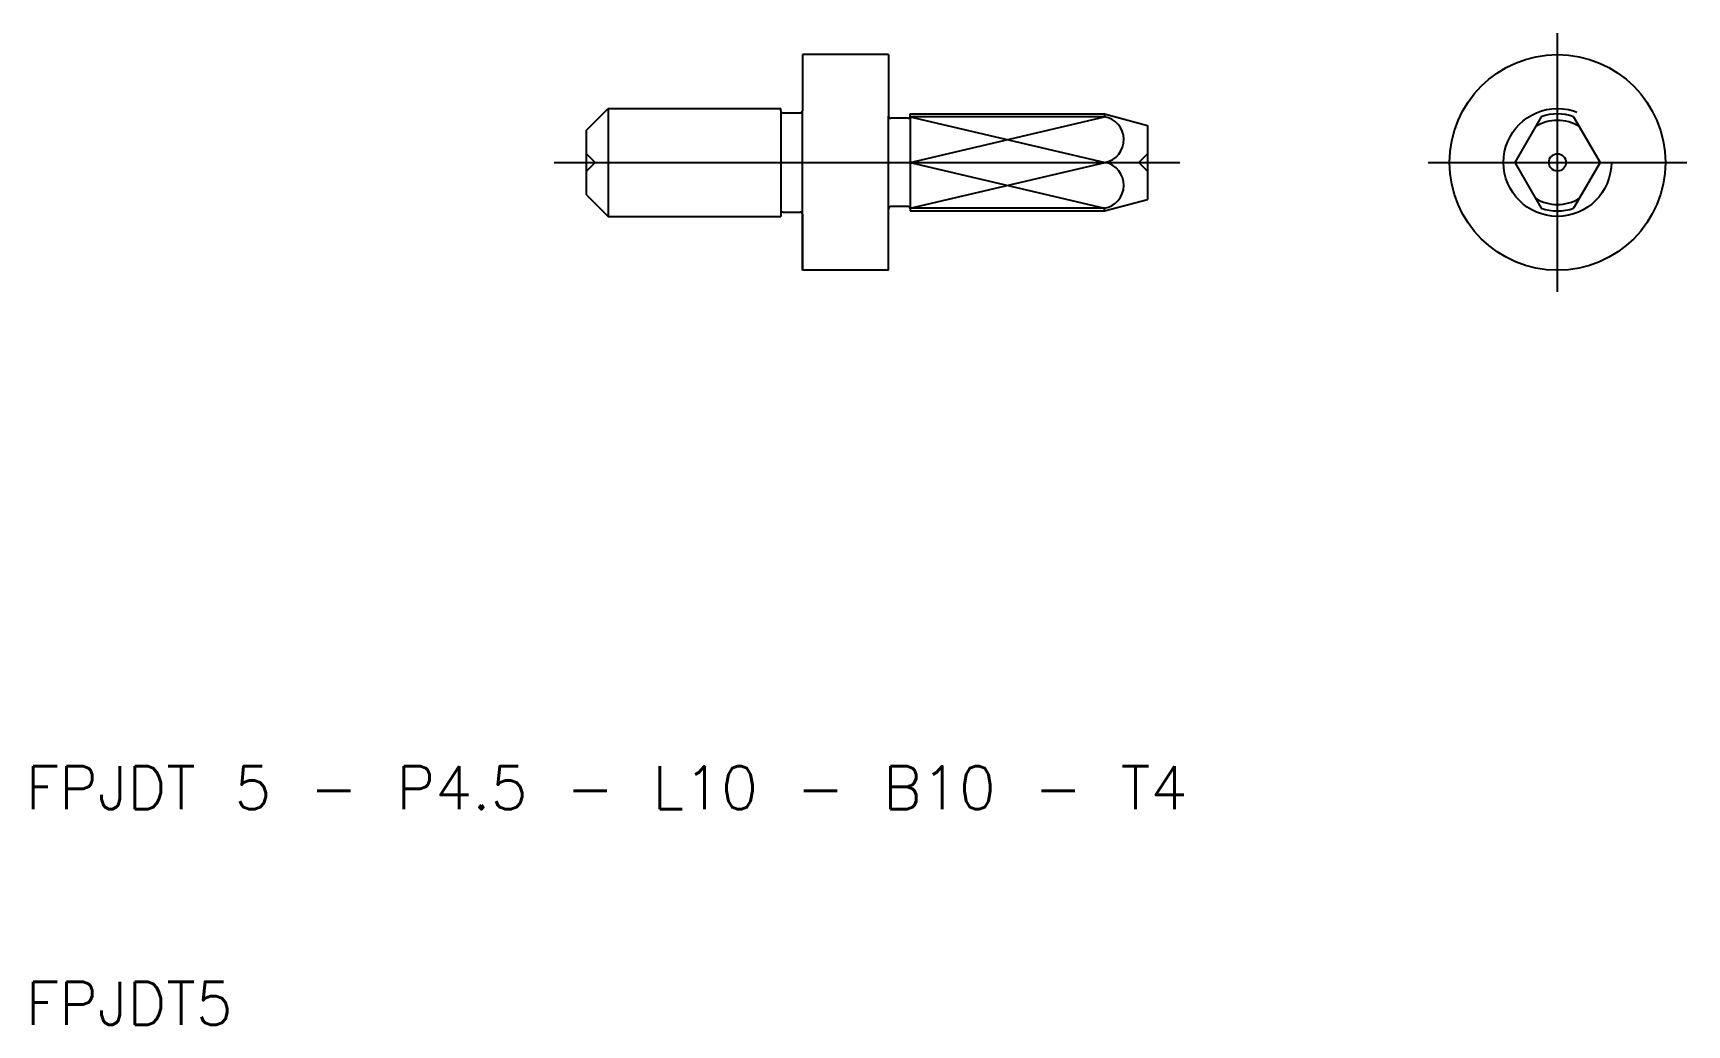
# Model space of a CAD drawing. Extents: x 10.3 to 87, y 10 to 56.
import ezdxf

# ---------------------------------------------------------------- set-up
doc = ezdxf.new("R2010")
doc.units = 0
doc.linetypes.add('CENTER', pattern=[50.8, 31.75, -6.35, 6.35, -6.35])
doc.linetypes.add('DASHED', pattern=[19.05, 12.7, -6.35])
doc.layers.get('0').update_dxf_attribs({"linetype": 'CONTINUOUS'})
doc.layers.add('CENTER', color=1, linetype='CENTER')
doc.styles.get("Standard").update_dxf_attribs({"font": 'txt.shx'})

msp = doc.modelspace()

# ---------------------------------------------------------------- linework, layer by layer
for p, q in [((50, 55), (46, 55)), ((46, 55), (46, 52.4)), ((50, 55), (50, 52.15)), ((36, 51.5), (37, 52.5)), ((37, 52.5), (45, 52.5)), ((37, 52.5), (37, 47.5)), ((45, 52.4), (45, 52.5)), ((45, 52.4), (45, 47.6)), ((45.1, 52.3), (45.9, 52.3)), ((46, 47.6), (46, 52.4)), ((50, 47.85), (50, 52.15)), ((51, 52.25), (60, 52.25)), ((51, 52.15), (51, 52.25)), ((51, 52.15), (51, 47.85)), ((60, 52.25), (62, 51.714)), ((60, 52.25), (60, 52.121)), ((36, 48.5), (36, 51.5)), ((50.9, 52.05), (50.1, 52.05)), ((60, 52.121), (51, 52.121)), ((62, 51.714), (62, 48.286)), ((80.25, 52.121), (79.025, 50)), ((81.75, 52.121), (82.975, 50)), ((51, 50), (60.04, 50)), ((79.025, 50), (80.25, 47.879)), ((82.975, 50), (81.75, 47.879)), ((36, 48.5), (37, 47.5)), ((45, 47.6), (45, 47.5)), ((45.1, 47.7), (45.9, 47.7)), ((46, 47.6), (46, 45)), ((46, 45), (46, 47.6)), ((50, 45), (50, 47.85)), ((50.9, 47.95), (50.1, 47.95)), ((60, 47.879), (51, 47.879)), ((51, 47.85), (51, 47.75)), ((51, 47.75), (60, 47.75)), ((60, 47.75), (62, 48.286)), ((60, 47.75), (60, 47.879)), ((37, 47.5), (45, 47.5)), ((50, 45), (46, 45))]:
    msp.add_line(p, q)
at = {"color": 3}
for p, q in [((51, 50), (60, 52.121)), ((51, 52.121), (60.04, 50)), ((51, 47.879), (60.04, 50)), ((51, 50), (60, 47.879))]:
    msp.add_line(p, q, dxfattribs=at)
at = {"color": 3, "linetype": 'DASHED'}
for p, q in [((36.4, 50), (36, 50.4)), ((36.4, 50), (36, 49.6)), ((61.6, 50), (62, 50.4)), ((61.6, 50), (62, 49.6))]:
    msp.add_line(p, q, dxfattribs=at)
for radius in [5, 0.4]:
    msp.add_circle((81, 50), radius)
msp.add_circle((81, 50), 2.5, dxfattribs=at)
for centre, radius, start, end in [((45.1, 52.4), 0.1, 180, 270), ((45.9, 52.4), 0.1, 270, 0), ((50.1, 52.15), 0.1, 180, 270), ((50.9, 52.15), 0.1, 270, 0), ((81, 50), 2.25, 70.52878, 109.47122), ((59.821, 51.057), 1.079, 281.72834, 80.43217), ((81, 50), 1.949, 58.63811, 121.36189), ((59.821, 48.943), 1.079, 279.56783, 78.27166), ((81, 50), 1.949, 238.63811, 301.36189), ((45.1, 47.6), 0.1, 90, 180), ((45.9, 47.6), 0.1, 0, 90), ((50.1, 47.85), 0.1, 90, 180), ((50.9, 47.85), 0.1, 0, 90), ((81, 50), 2.25, 250.52878, 289.47122)]:
    msp.add_arc(centre, radius, start, end)
at = {"layer": 'CENTER'}
for p, q in [((81, 44), (81, 56)), ((34.5, 50), (63.5, 50)), ((75, 50), (87, 50))]:
    msp.add_line(p, q, dxfattribs=at)

# ---------------------------------------------------------------- texts
for s, p in [('FPJDT 5 - P4.5 - L10 - B10 - T4', (10, 20)), ('FPJDT5', (10, 10))]:
    msp.add_text(s, height=2).set_placement(p)

doc.saveas('drawing.dxf')
